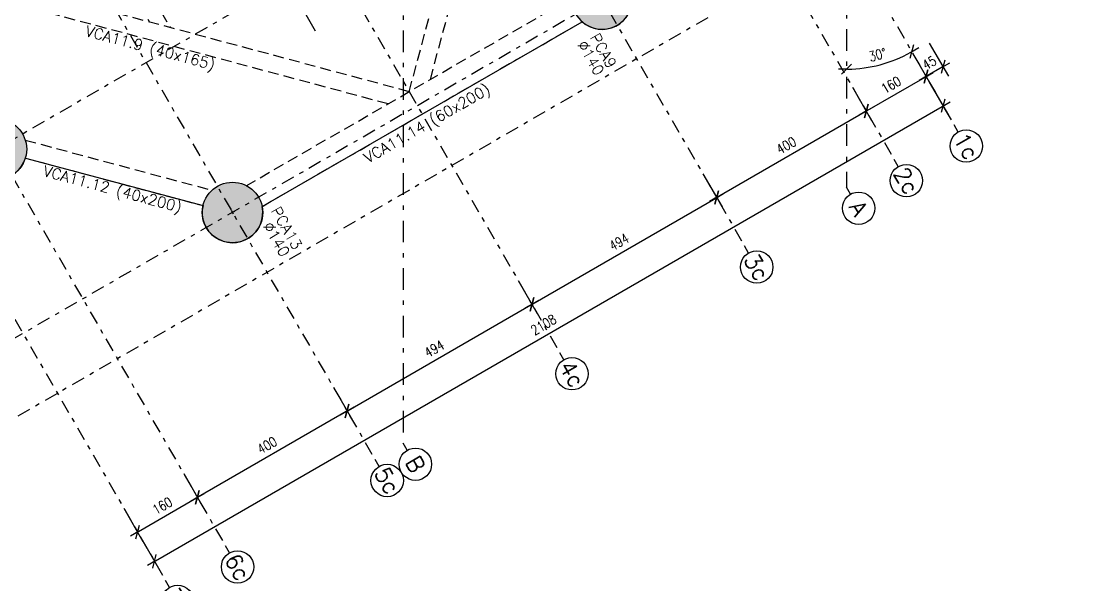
# Model space of a CAD drawing. Header units: metres. Extents: x 661733 to 661987, y 8168511 to 8168781.
# Drawn here: x 661850.11 to 661874.99, y 8168583.58 to 8168596.61 of the extents above; entities that cross this region are included whole.
import ezdxf
from ezdxf.enums import TextEntityAlignment as Align

# ---------------------------------------------------------------- set-up
doc = ezdxf.new("R2010")
doc.units = ezdxf.units.M
doc.header["$MEASUREMENT"] = 0
doc.linetypes.add('SPX-CAMPANARIO$0$DASHDOT2', pattern=[0.5, 0.25, -0.125, 0, -0.125])
doc.linetypes.add('SPX-CAMPANARIO$0$HIDDEN2', pattern=[0.1875, 0.125, -0.0625])
doc.layers.get('0').update_dxf_attribs({"linetype": 'CONTINUOUS'})
doc.layers.get('Defpoints').update_dxf_attribs({"linetype": 'CONTINUOUS'})
for name, color, linetype in [('SPX-CAMPANARIO$0$SP 00 Me1', 9, 'SPX-CAMPANARIO$0$DASHDOT2'), ('SPX-CAMPANARIO$0$SP0Me1', 9, 'SPX-CAMPANARIO$0$DASHDOT2'), ('SPX-CAMPANARIO$0$SP1CRT1', 3, 'CONTINUOUS'), ('SPX-CAMPANARIO$0$SP1INV1', 5, 'SPX-CAMPANARIO$0$HIDDEN2'), ('SPX-CAMPANARIO$0$SP1VST1', 2, 'CONTINUOUS'), ('SPX-CAMPANARIO$0$SP3HT2', 254, 'CONTINUOUS'), ('SPX-CAMPANARIO$0$SP4DIM1', 5, 'CONTINUOUS'), ('SPX-CAMPANARIO$0$SP4TN 1', 5, 'CONTINUOUS'), ('SPX-CAMPANARIO$0$SP4TXT 2', 2, 'CONTINUOUS')]:
    doc.layers.add(name, color=color, linetype=linetype)
doc.styles.add('SPX-CAMPANARIO$0$SP_T-Geral', font='romans.shx')
doc.styles.add('SPX-CAMPANARIO$0$SP_TD_w.8', font='romans.shx', dxfattribs={"width": 0.8})
doc.dimstyles.new('SPX-CAMPANARIO$0$SP_D125cm_18', dxfattribs={"dimtxt": 0.225, "dimasz": 0.025, "dimexe": 0.25, "dimexo": 0.125, "dimgap": 0.125, "dimtad": 1, "dimdec": 1, "dimlfac": 100, "dimdsep": 46, "dimtxsty": 'SPX-CAMPANARIO$0$SP_TD_w.8', "dimblk": 'SPX-CAMPANARIO$0$TIC', "dimcen": 0.0125, "dimdle": 0.125, "dimclrt": 2, "dimadec": 3, "dimazin": 2, "dimtfac": 1, "dimtdec": 1, "dimtmove": 0, "dimatfit": 3, "dimfxl": 0.2, "dimtolj": 1, "dimtzin": 0, "dimarcsym": 0})

# ---------------------------------------------------------------- blocks, each defined once
blk = doc.blocks.new('*U61')
at = {"layer": 'SPX-CAMPANARIO$0$SP 00 Me1', "color": 0, "linetype": 'Continuous'}
blk.add_line((0, -0.15), (0, 0), dxfattribs=at)
blk.add_circle((0, -0.45), 0.3, dxfattribs=at)
at = {"layer": 'SPX-CAMPANARIO$0$SP 00 Me1', "color": 0, "linetype": 'Continuous', "style": 'SPX-CAMPANARIO$0$SP_T-Geral'}
blk.add_attdef('EIXO?', text='', height=0.3, dxfattribs=at).set_placement((0, -0.45), align=Align.MIDDLE_CENTER)
blk = doc.blocks.new('SPX-CAMPANARIO$0$TIC')
at = {"color": 2, "linetype": 'Continuous'}
blk.add_line((4.6, 4.6), (-4.6, -4.6), dxfattribs=at)
at = {"color": 5}
blk.add_line((-1, 0), (7.5, 0), dxfattribs=at)
blk = doc.blocks.new('*D84')
at = {"layer": 'Defpoints', "color": 0, "linetype": 'Continuous', "transparency": 16777216}
for p in [(13.484, -8.939), (14.244, -8.939), (13.484, -10.539)]:
    blk.add_point(p, dxfattribs=at)
at = {"layer": 'SPX-CAMPANARIO$0$SP4DIM1', "color": 0, "linetype": 'Continuous', "lineweight": -2, "transparency": 16777216}
for p, q in [((13.609, -8.939), (14.494, -8.939)), ((14.244, -10.514), (14.244, -8.964)), ((13.609, -10.539), (14.494, -10.539))]:
    blk.add_line(p, q, dxfattribs=at)
at = {"layer": 'SPX-CAMPANARIO$0$SP4DIM1', "color": 0, "linetype": 'Continuous', "lineweight": -2, "transparency": 16777216, "xscale": 0.025, "yscale": 0.025, "zscale": 0.025}
for p, rotation in [((14.244, -8.939), 90), ((14.244, -10.539), 270)]:
    blk.add_blockref('SPX-CAMPANARIO$0$TIC', p, dxfattribs=dict(at, rotation=rotation))
at = {"layer": 'SPX-CAMPANARIO$0$SP4DIM1', "color": 2, "linetype": 'Continuous', "transparency": 16777216, "insert": (14.006, -9.739), "char_height": 0.225, "attachment_point": 5, "rotation": 90, "style": 'SPX-CAMPANARIO$0$SP_TD_w.8'}
blk.add_mtext('\\A1;160', dxfattribs=at)
blk = doc.blocks.new('*D85')
at = {"layer": 'Defpoints', "color": 0, "linetype": 'Continuous', "transparency": 16777216}
for p in [(13.484, -4.939), (13.484, -8.939), (14.244, -8.939)]:
    blk.add_point(p, dxfattribs=at)
at = {"layer": 'SPX-CAMPANARIO$0$SP4DIM1', "color": 0, "linetype": 'Continuous', "lineweight": -2, "transparency": 16777216}
for p, q in [((13.609, -4.939), (14.494, -4.939)), ((14.244, -4.964), (14.244, -8.914)), ((13.609, -8.939), (14.494, -8.939))]:
    blk.add_line(p, q, dxfattribs=at)
at = {"layer": 'SPX-CAMPANARIO$0$SP4DIM1', "color": 0, "linetype": 'Continuous', "lineweight": -2, "transparency": 16777216, "xscale": 0.025, "yscale": 0.025, "zscale": 0.025}
for p, rotation in [((14.244, -4.939), 90), ((14.244, -8.939), 270)]:
    blk.add_blockref('SPX-CAMPANARIO$0$TIC', p, dxfattribs=dict(at, rotation=rotation))
at = {"layer": 'SPX-CAMPANARIO$0$SP4DIM1', "color": 2, "linetype": 'Continuous', "transparency": 16777216, "insert": (14.006, -6.939), "char_height": 0.225, "attachment_point": 5, "rotation": 90, "style": 'SPX-CAMPANARIO$0$SP_TD_w.8'}
blk.add_mtext('\\A1;400', dxfattribs=at)
blk = doc.blocks.new('*D86')
at = {"layer": 'Defpoints', "color": 0, "linetype": 'Continuous', "transparency": 16777216}
for p in [(13.484, 0), (14.244, 0), (13.484, -4.939)]:
    blk.add_point(p, dxfattribs=at)
at = {"layer": 'SPX-CAMPANARIO$0$SP4DIM1', "color": 0, "linetype": 'Continuous', "lineweight": -2, "transparency": 16777216}
for p, q in [((13.609, 0), (14.494, 0)), ((14.244, -4.914), (14.244, -0.025)), ((13.609, -4.939), (14.494, -4.939))]:
    blk.add_line(p, q, dxfattribs=at)
at = {"layer": 'SPX-CAMPANARIO$0$SP4DIM1', "color": 0, "linetype": 'Continuous', "lineweight": -2, "transparency": 16777216, "xscale": 0.025, "yscale": 0.025, "zscale": 0.025}
for p, rotation in [((14.244, 0), 90), ((14.244, -4.939), 270)]:
    blk.add_blockref('SPX-CAMPANARIO$0$TIC', p, dxfattribs=dict(at, rotation=rotation))
at = {"layer": 'SPX-CAMPANARIO$0$SP4DIM1', "color": 2, "linetype": 'Continuous', "transparency": 16777216, "insert": (14.006, -2.47), "char_height": 0.225, "attachment_point": 5, "rotation": 90, "style": 'SPX-CAMPANARIO$0$SP_TD_w.8'}
blk.add_mtext('\\A1;494', dxfattribs=at)
blk = doc.blocks.new('*D87')
at = {"layer": 'Defpoints', "color": 0, "linetype": 'Continuous', "transparency": 16777216}
for p in [(13.484, 4.939), (14.244, 4.939), (13.484, 0)]:
    blk.add_point(p, dxfattribs=at)
at = {"layer": 'SPX-CAMPANARIO$0$SP4DIM1', "color": 0, "linetype": 'Continuous', "lineweight": -2, "transparency": 16777216}
for p, q in [((13.609, 4.939), (14.494, 4.939)), ((14.244, 0.025), (14.244, 4.914)), ((13.609, 0), (14.494, 0))]:
    blk.add_line(p, q, dxfattribs=at)
at = {"layer": 'SPX-CAMPANARIO$0$SP4DIM1', "color": 0, "linetype": 'Continuous', "lineweight": -2, "transparency": 16777216, "xscale": 0.025, "yscale": 0.025, "zscale": 0.025}
for p, rotation in [((14.244, 4.939), 90), ((14.244, 0), 270)]:
    blk.add_blockref('SPX-CAMPANARIO$0$TIC', p, dxfattribs=dict(at, rotation=rotation))
at = {"layer": 'SPX-CAMPANARIO$0$SP4DIM1', "color": 2, "linetype": 'Continuous', "transparency": 16777216, "insert": (14.006, 2.47), "char_height": 0.225, "attachment_point": 5, "rotation": 90, "style": 'SPX-CAMPANARIO$0$SP_TD_w.8'}
blk.add_mtext('\\A1;494', dxfattribs=at)
blk = doc.blocks.new('*D88')
at = {"layer": 'Defpoints', "color": 0, "linetype": 'Continuous', "transparency": 16777216}
for p in [(13.484, 8.939), (14.244, 8.939), (13.484, 4.939)]:
    blk.add_point(p, dxfattribs=at)
at = {"layer": 'SPX-CAMPANARIO$0$SP4DIM1', "color": 0, "linetype": 'Continuous', "lineweight": -2, "transparency": 16777216}
for p, q in [((13.609, 8.939), (14.494, 8.939)), ((14.244, 4.964), (14.244, 8.914)), ((13.609, 4.939), (14.494, 4.939))]:
    blk.add_line(p, q, dxfattribs=at)
at = {"layer": 'SPX-CAMPANARIO$0$SP4DIM1', "color": 0, "linetype": 'Continuous', "lineweight": -2, "transparency": 16777216, "xscale": 0.025, "yscale": 0.025, "zscale": 0.025}
for p, rotation in [((14.244, 8.939), 90), ((14.244, 4.939), 270)]:
    blk.add_blockref('SPX-CAMPANARIO$0$TIC', p, dxfattribs=dict(at, rotation=rotation))
at = {"layer": 'SPX-CAMPANARIO$0$SP4DIM1', "color": 2, "linetype": 'Continuous', "transparency": 16777216, "insert": (14.006, 6.939), "char_height": 0.225, "attachment_point": 5, "rotation": 90, "style": 'SPX-CAMPANARIO$0$SP_TD_w.8'}
blk.add_mtext('\\A1;400', dxfattribs=at)
blk = doc.blocks.new('*D89')
at = {"layer": 'Defpoints', "color": 0, "linetype": 'Continuous', "transparency": 16777216}
for p in [(13.484, 10.539), (14.244, 10.539), (13.484, 8.939)]:
    blk.add_point(p, dxfattribs=at)
at = {"layer": 'SPX-CAMPANARIO$0$SP4DIM1', "color": 0, "linetype": 'Continuous', "lineweight": -2, "transparency": 16777216}
for p, q in [((13.609, 10.539), (14.494, 10.539)), ((14.244, 8.964), (14.244, 10.514)), ((13.609, 8.939), (14.494, 8.939))]:
    blk.add_line(p, q, dxfattribs=at)
at = {"layer": 'SPX-CAMPANARIO$0$SP4DIM1', "color": 0, "linetype": 'Continuous', "lineweight": -2, "transparency": 16777216, "xscale": 0.025, "yscale": 0.025, "zscale": 0.025}
for p, rotation in [((14.244, 10.539), 90), ((14.244, 8.939), 270)]:
    blk.add_blockref('SPX-CAMPANARIO$0$TIC', p, dxfattribs=dict(at, rotation=rotation))
at = {"layer": 'SPX-CAMPANARIO$0$SP4DIM1', "color": 2, "linetype": 'Continuous', "transparency": 16777216, "insert": (14.006, 9.739), "char_height": 0.225, "attachment_point": 5, "rotation": 90, "style": 'SPX-CAMPANARIO$0$SP_TD_w.8'}
blk.add_mtext('\\A1;160', dxfattribs=at)
blk = doc.blocks.new('*D90')
at = {"layer": 'Defpoints', "color": 0, "linetype": 'Continuous', "transparency": 16777216}
for p in [(14.267, 10.539), (15.027, 10.539), (14.267, -10.539)]:
    blk.add_point(p, dxfattribs=at)
at = {"layer": 'SPX-CAMPANARIO$0$SP4DIM1', "color": 0, "linetype": 'Continuous', "lineweight": -2, "transparency": 16777216}
for p, q in [((14.392, 10.539), (15.277, 10.539)), ((15.027, -10.514), (15.027, 10.514)), ((14.392, -10.539), (15.277, -10.539))]:
    blk.add_line(p, q, dxfattribs=at)
at = {"layer": 'SPX-CAMPANARIO$0$SP4DIM1', "color": 0, "linetype": 'Continuous', "lineweight": -2, "transparency": 16777216, "xscale": 0.025, "yscale": 0.025, "zscale": 0.025}
for p, rotation in [((15.027, 10.539), 90), ((15.027, -10.539), 270)]:
    blk.add_blockref('SPX-CAMPANARIO$0$TIC', p, dxfattribs=dict(at, rotation=rotation))
at = {"layer": 'SPX-CAMPANARIO$0$SP4DIM1', "color": 2, "linetype": 'Continuous', "transparency": 16777216, "insert": (14.789, 0), "char_height": 0.225, "attachment_point": 5, "rotation": 90, "style": 'SPX-CAMPANARIO$0$SP_TD_w.8'}
blk.add_mtext('\\A1;2108', dxfattribs=at)
blk = doc.blocks.new('*D92')
at = {"layer": 'Defpoints', "color": 0, "linetype": 'Continuous', "transparency": 16777216}
for p in [(1.895, 15.539), (-14.639, 10.539), (15.539, 10.539), (13.397, 9.505), (15.539, 7.662)]:
    blk.add_point(p, dxfattribs=at)
at = {"layer": 'SPX-CAMPANARIO$0$SP4DIM1', "color": 0, "linetype": 'Continuous', "lineweight": -2, "transparency": 16777216}
blk.add_arc((10.555, 10.539), 3.024, 330.4737, 359.5263, dxfattribs=at)
at = {"layer": 'SPX-CAMPANARIO$0$SP4DIM1', "color": 0, "linetype": 'Continuous', "lineweight": -2, "transparency": 16777216, "xscale": 0.025, "yscale": 0.025, "zscale": 0.025}
for p, rotation in [((13.579, 10.539), 89.76313876443008), ((13.174, 9.027), 240.2368611810396)]:
    blk.add_blockref('SPX-CAMPANARIO$0$TIC', p, dxfattribs=dict(at, rotation=rotation))
at = {"layer": 'SPX-CAMPANARIO$0$SP4DIM1', "color": 2, "linetype": 'Continuous', "transparency": 16777216, "insert": (13.247, 9.818), "char_height": 0.225, "attachment_point": 5, "rotation": 75, "style": 'SPX-CAMPANARIO$0$SP_TD_w.8'}
blk.add_mtext('\\A1;30°', dxfattribs=at)
blk = doc.blocks.new('*D94')
at = {"layer": 'Defpoints', "color": 0, "linetype": 'Continuous', "transparency": 16777216}
for p in [(13.484, 10.989), (13.484, 10.539), (14.244, 10.539)]:
    blk.add_point(p, dxfattribs=at)
at = {"layer": 'SPX-CAMPANARIO$0$SP4DIM1', "color": 0, "linetype": 'Continuous', "lineweight": -2, "transparency": 16777216}
for p, q in [((13.609, 10.989), (14.494, 10.989)), ((14.244, 10.964), (14.244, 10.564)), ((13.609, 10.539), (14.494, 10.539))]:
    blk.add_line(p, q, dxfattribs=at)
at = {"layer": 'SPX-CAMPANARIO$0$SP4DIM1', "color": 0, "linetype": 'Continuous', "lineweight": -2, "transparency": 16777216, "xscale": 0.025, "yscale": 0.025, "zscale": 0.025}
for p, rotation in [((14.244, 10.989), 90), ((14.244, 10.539), 270)]:
    blk.add_blockref('SPX-CAMPANARIO$0$TIC', p, dxfattribs=dict(at, rotation=rotation))
at = {"layer": 'SPX-CAMPANARIO$0$SP4DIM1', "color": 2, "linetype": 'Continuous', "transparency": 16777216, "insert": (14.006, 10.764), "char_height": 0.225, "attachment_point": 5, "rotation": 90, "style": 'SPX-CAMPANARIO$0$SP_TD_w.8'}
blk.add_mtext('\\A1;45', dxfattribs=at)
blk = doc.blocks.new('SPX-CAMPANARIO$0$SP_P_140')
at = {"layer": 'SPX-CAMPANARIO$0$SP3HT2', "linetype": 'Continuous'}
h = blk.add_hatch(color=256, dxfattribs=at)
h.dxf.hatch_style = 1
edge = h.paths.add_edge_path()
edge.add_arc((0, 0), 0.7, 0, 360)
at = {"layer": 'Defpoints'}
for p, q in [((-0.05, 0), (0.05, 0)), ((0, -0.05), (0, 0.05))]:
    blk.add_line(p, q, dxfattribs=at)
at = {"layer": 'SPX-CAMPANARIO$0$SP1CRT1', "ltscale": 10}
blk.add_circle((0, 0), 0.7, dxfattribs=at)
blk = doc.blocks.new('*D43')
at = {"layer": 'Defpoints', "color": 0, "transparency": 16777216}
for p in [(-4.124, 4.05), (-3.268, 4.05), (-3.268, 0)]:
    blk.add_point(p, dxfattribs=at)
at = {"layer": 'SPX-CAMPANARIO$0$SP4DIM1', "color": 0, "lineweight": -2, "transparency": 16777216}
for p, q in [((-3.393, 4.05), (-4.374, 4.05)), ((-4.124, 0.025), (-4.124, 4.025)), ((-3.393, 0), (-4.374, 0))]:
    blk.add_line(p, q, dxfattribs=at)
at = {"layer": 'SPX-CAMPANARIO$0$SP4DIM1', "color": 0, "lineweight": -2, "transparency": 16777216, "xscale": 0.025, "yscale": 0.025, "zscale": 0.025}
for p, rotation in [((-4.124, 4.05), 90), ((-4.124, 0), 270)]:
    blk.add_blockref('SPX-CAMPANARIO$0$TIC', p, dxfattribs=dict(at, rotation=rotation))
at = {"layer": 'SPX-CAMPANARIO$0$SP4DIM1', "color": 2, "transparency": 16777216, "insert": (-4.362, 2.025), "char_height": 0.225, "attachment_point": 5, "rotation": 90, "style": 'SPX-CAMPANARIO$0$SP_TD_w.8'}
blk.add_mtext('\\A1;405', dxfattribs=at)
blk = doc.blocks.new('*D44')
at = {"layer": 'Defpoints', "color": 0, "transparency": 16777216}
for p in [(-3.268, 0), (-4.124, -4.05), (-3.268, -4.05)]:
    blk.add_point(p, dxfattribs=at)
at = {"layer": 'SPX-CAMPANARIO$0$SP4DIM1', "color": 0, "lineweight": -2, "transparency": 16777216}
for p, q in [((-3.393, 0), (-4.374, 0)), ((-4.124, -0.025), (-4.124, -4.025)), ((-3.393, -4.05), (-4.374, -4.05))]:
    blk.add_line(p, q, dxfattribs=at)
at = {"layer": 'SPX-CAMPANARIO$0$SP4DIM1', "color": 0, "lineweight": -2, "transparency": 16777216, "xscale": 0.025, "yscale": 0.025, "zscale": 0.025}
for p, rotation in [((-4.124, 0), 90), ((-4.124, -4.05), 270)]:
    blk.add_blockref('SPX-CAMPANARIO$0$TIC', p, dxfattribs=dict(at, rotation=rotation))
at = {"layer": 'SPX-CAMPANARIO$0$SP4DIM1', "color": 2, "transparency": 16777216, "insert": (-4.362, -2.025), "char_height": 0.225, "attachment_point": 5, "rotation": 90, "style": 'SPX-CAMPANARIO$0$SP_TD_w.8'}
blk.add_mtext('\\A1;405', dxfattribs=at)
blk = doc.blocks.new('SPX-CAMPANARIO$0$SP_EIXOS_CAMP')
at = {"layer": 'SPX-CAMPANARIO$0$SP0Me1', "ltscale": 2}
for p, q in [((1.8951, 15.5393), (15.5393, 7.6618)), ((-14.6393, 13.2387), (15.5393, -4.185))]:
    blk.add_line(p, q, dxfattribs=at)
at = {"layer": 'SPX-CAMPANARIO$0$SP0Me1', "ltscale": 1.25}
for p, q in [((4.9393, 15.5393), (4.9393, -14.6393)), ((8.9393, 15.5393), (8.9393, -14.6393)), ((10.5393, 15.5393), (10.5393, -14.6393)), ((-14.6393, 10.5393), (15.5393, 10.5393)), ((-14.6393, 8.9393), (15.5393, 8.9393)), ((-14.6393, 4.9393), (15.5393, 4.9393)), ((-14.6393, 0), (15.5393, 0)), ((-14.6393, -4.9393), (15.5393, -4.9393)), ((-14.6393, -8.9393), (15.5393, -8.9393)), ((-14.6393, -10.5393), (15.5393, -10.5393))]:
    blk.add_line(p, q, dxfattribs=at)
at = {"layer": 'SPX-CAMPANARIO$0$SP0Me1'}
ref = blk.add_blockref('*U61', (15.5393, 10.5393), dxfattribs=dict(at, xscale=1.25, yscale=1.25, zscale=1.25, rotation=90))
ref.add_attrib('EIXO?', '1c', dxfattribs={"layer": 'SPX-CAMPANARIO$0$SP 00 Me1', "color": 0, "linetype": 'Continuous', "height": 0.375, "rotation": 0, "style": 'SPX-CAMPANARIO$0$SP_T-Geral'}).set_placement((16.1018, 10.5393), align=Align.MIDDLE_CENTER)
ref = blk.add_blockref('*U61', (15.5393, 8.9393), dxfattribs=dict(at, xscale=1.25, yscale=1.25, zscale=1.25, rotation=90))
ref.add_attrib('EIXO?', '2c', dxfattribs={"layer": 'SPX-CAMPANARIO$0$SP 00 Me1', "color": 0, "linetype": 'Continuous', "height": 0.375, "rotation": 0, "style": 'SPX-CAMPANARIO$0$SP_T-Geral'}).set_placement((16.1018, 8.9393), align=Align.MIDDLE_CENTER)
ref = blk.add_blockref('*U61', (15.5393, 7.6618), dxfattribs=dict(at, xscale=1.25, yscale=1.25, zscale=1.25, rotation=90))
ref.add_attrib('EIXO?', 'A', dxfattribs={"layer": 'SPX-CAMPANARIO$0$SP 00 Me1', "color": 0, "linetype": 'Continuous', "height": 0.375, "rotation": 0, "style": 'SPX-CAMPANARIO$0$SP_T-Geral'}).set_placement((16.1018, 7.6618), align=Align.MIDDLE_CENTER)
ref = blk.add_blockref('*U61', (15.5393, 4.9393), dxfattribs=dict(at, xscale=1.25, yscale=1.25, zscale=1.25, rotation=90))
ref.add_attrib('EIXO?', '3c', dxfattribs={"layer": 'SPX-CAMPANARIO$0$SP 00 Me1', "color": 0, "linetype": 'Continuous', "height": 0.375, "rotation": 0, "style": 'SPX-CAMPANARIO$0$SP_T-Geral'}).set_placement((16.1018, 4.9393), align=Align.MIDDLE_CENTER)
ref = blk.add_blockref('*U61', (15.5393, 0), dxfattribs=dict(at, xscale=1.25, yscale=1.25, zscale=1.25, rotation=90))
ref.add_attrib('EIXO?', '4c', dxfattribs={"layer": 'SPX-CAMPANARIO$0$SP 00 Me1', "color": 0, "linetype": 'Continuous', "height": 0.375, "rotation": 0, "style": 'SPX-CAMPANARIO$0$SP_T-Geral'}).set_placement((16.1018, 0), align=Align.MIDDLE_CENTER)
ref = blk.add_blockref('*U61', (15.5393, -4.185), dxfattribs=dict(at, xscale=1.25, yscale=1.25, zscale=1.25, rotation=90))
ref.add_attrib('EIXO?', 'B', dxfattribs={"layer": 'SPX-CAMPANARIO$0$SP 00 Me1', "color": 0, "linetype": 'Continuous', "height": 0.375, "rotation": 0, "style": 'SPX-CAMPANARIO$0$SP_T-Geral'}).set_placement((16.1018, -4.185), align=Align.MIDDLE_CENTER)
ref = blk.add_blockref('*U61', (15.5393, -4.9393), dxfattribs=dict(at, xscale=1.25, yscale=1.25, zscale=1.25, rotation=90))
ref.add_attrib('EIXO?', '5c', dxfattribs={"layer": 'SPX-CAMPANARIO$0$SP 00 Me1', "color": 0, "linetype": 'Continuous', "height": 0.375, "rotation": 0, "style": 'SPX-CAMPANARIO$0$SP_T-Geral'}).set_placement((16.1018, -4.9393), align=Align.MIDDLE_CENTER)
ref = blk.add_blockref('*U61', (15.5393, -8.9393), dxfattribs=dict(at, xscale=1.25, yscale=1.25, zscale=1.25, rotation=90))
ref.add_attrib('EIXO?', '6c', dxfattribs={"layer": 'SPX-CAMPANARIO$0$SP 00 Me1', "color": 0, "linetype": 'Continuous', "height": 0.375, "rotation": 0, "style": 'SPX-CAMPANARIO$0$SP_T-Geral'}).set_placement((16.1018, -8.9393), align=Align.MIDDLE_CENTER)
ref = blk.add_blockref('*U61', (15.5393, -10.5393), dxfattribs=dict(at, xscale=1.25, yscale=1.25, zscale=1.25, rotation=90))
ref.add_attrib('EIXO?', '7c', dxfattribs={"layer": 'SPX-CAMPANARIO$0$SP 00 Me1', "color": 0, "linetype": 'Continuous', "height": 0.375, "rotation": 0, "style": 'SPX-CAMPANARIO$0$SP_T-Geral'}).set_placement((16.1018, -10.5393), align=Align.MIDDLE_CENTER)
at = {"layer": 'SPX-CAMPANARIO$0$SP4DIM1', "linetype": 'Continuous'}
dim = blk.add_angular_dim_2l(base=(13.3967, 9.5052), line1=((1.8951, 15.5393), (15.5393, 7.6618)), line2=((-14.6393, 10.5393), (15.5393, 10.5393)), dimstyle='SPX-CAMPANARIO$0$SP_D125cm_18', dxfattribs=at)
dim.commit()
dim.dimension.update_dxf_attribs({"geometry": '*D92', "text_midpoint": (13.2466, 9.8182)})
dim = blk.add_linear_dim(base=(14.2438, 10.5393), p1=(13.484, 10.9894), p2=(13.484, 10.5393), angle=270, dimstyle='SPX-CAMPANARIO$0$SP_D125cm_18', dxfattribs=at)
dim.commit()
dim.dimension.update_dxf_attribs({"geometry": '*D94', "text_midpoint": (14.2438, 10.7644), "dimtype": 128})
for base, p1, p2, angle, picture, middle in [((14.2438, 10.5393), (13.484, 8.9393), (13.484, 10.5393), 90, '*D89', (14.0063, 9.7393)), ((14.2438, 8.9393), (13.484, 4.9393), (13.484, 8.9393), 90, '*D88', (14.0063, 6.9393)), ((14.2438, -8.9393), (13.484, -4.9393), (13.484, -8.9393), 270, '*D85', (14.0063, -6.9393)), ((14.2438, -8.9393), (13.484, -10.5393), (13.484, -8.9393), 90, '*D84', (14.0063, -9.7393))]:
    dim = blk.add_linear_dim(base=base, p1=p1, p2=p2, angle=angle, dimstyle='SPX-CAMPANARIO$0$SP_D125cm_18', dxfattribs=at)
    dim.commit()
    dim.dimension.update_dxf_attribs({"geometry": picture, "text_midpoint": middle})
for base, p1, p2, picture, middle in [((15.0265, 10.5393), (14.2667, -10.5393), (14.2667, 10.5393), '*D90', (14.789, 0)), ((14.2438, 4.9393), (13.484, 0), (13.484, 4.9393), '*D87', (14.0063, 2.4697)), ((14.2438, 0), (13.484, -4.9393), (13.484, 0), '*D86', (14.0063, -2.4697))]:
    dim = blk.add_linear_dim(base=base, p1=p1, p2=p2, angle=90, dimstyle='SPX-CAMPANARIO$0$SP_D125cm_18', override={"dimdec": 0}, dxfattribs=at)
    dim.commit()
    dim.dimension.update_dxf_attribs({"geometry": picture, "text_midpoint": middle})
blk = doc.blocks.new('SPX-CAMPANARIO$0$01')
at = {"layer": 'SPX-CAMPANARIO$0$SP1INV1', "ltscale": 2}
for p, q in [((-8.5643, 0), (0, 8.5643)), ((-8.5643, 0.5657), (-0.5657, 8.5643)), ((8.5643, 0), (0, 8.5643)), ((8.5643, 0.5657), (0.5657, 8.5643)), ((-4.1643, 4.4), (4.1643, 4.4)), ((-4.5143, 4.05), (4.5143, 4.05)), ((8.5643, 0), (0, -8.5643)), ((-8.5643, 0), (0, -8.5643)), ((-8.5643, -0.5657), (-0.5657, -8.5643)), ((8.5643, -0.5657), (0.5657, -8.5643)), ((-4.5143, -4.05), (4.5143, -4.05)), ((-4.1643, -4.4), (4.1643, -4.4))]:
    blk.add_line(p, q, dxfattribs=at)
at = {"layer": 'SPX-CAMPANARIO$0$SP4DIM1'}
for base, p2, angle, picture, middle in [((-4.124, 4.05), (-3.2681, 4.05), 90, '*D43', (-4.3615, 2.025)), ((-4.124, -4.05), (-3.2681, -4.05), 270, '*D44', (-4.3615, -2.025))]:
    dim = blk.add_linear_dim(base=base, p1=(-3.2681, 0), p2=p2, angle=angle, dimstyle='SPX-CAMPANARIO$0$SP_D125cm_18', dxfattribs=at)
    dim.commit()
    dim.dimension.update_dxf_attribs({"geometry": picture, "text_midpoint": middle})
blk = doc.blocks.new('SPX-CAMPANARIO')
at = {"layer": 'SPX-CAMPANARIO$0$SP1INV1', "ltscale": 2}
for p, q in [((661855.3083, 8168592.8059), (661862.8397, 8168597.1542)), ((661855.6704, 8168592.3222), (661863.0775, 8168596.5987))]:
    blk.add_line(p, q, dxfattribs=at)
for points in [[(661850.1956, 8168593.8635), (661854.5178, 8168592.7053)], [(661850.1969, 8168593.449), (661854.3095, 8168592.347)]]:
    blk.add_lwpolyline(points, dxfattribs=at)
at = {"layer": 'SPX-CAMPANARIO$0$SP1VST1'}
blk.add_lwpolyline([(661863.0854, 8168596.6032, 1.2444015), (661863.7521, 8168597.7987), (661864.8541, 8168601.9114, 1.2371466), (661864.8744, 8168603.2801), (661860.5979, 8168610.6872, 1.2371466), (661859.4024, 8168611.354), (661855.2897, 8168612.456, 1.2371465), (661853.921, 8168612.4763), (661846.5139, 8168608.1998, 1.2371465), (661845.8472, 8168607.0043), (661844.7452, 8168602.8916, 1.2371466), (661844.7248, 8168601.5229), (661849.0013, 8168594.1158, 1.2371466), (661850.1969, 8168593.449), (661854.3095, 8168592.347, 1.2371466), (661855.6783, 8168592.3267), (661863.0854, 8168596.6032)], format="xyb", dxfattribs=at)
at = {"layer": 'SPX-CAMPANARIO$0$SP4TN 1', "color": 9}
blk.add_line((661855.7863, 8168598.3388), (661856.909, 8168596.3942), dxfattribs=at)
at = {"rotation": 300.000000039103}
blk.add_blockref('SPX-CAMPANARIO$0$01', (661854.7996, 8168602.4015), dxfattribs=at)
at = {"color": 4, "xscale": -1, "rotation": 300.0000000450238}
blk.add_blockref('SPX-CAMPANARIO$0$SP_P_140', (661863.5469, 8168597.1295), dxfattribs=at)
at = {"layer": 'SPX-CAMPANARIO$0$SP 00 Me1', "linetype": 'Continuous', "rotation": 300.000000039103}
for p in [(661854.7996, 8168602.4015), (661874.7996, 8168567.7605)]:
    blk.add_blockref('SPX-CAMPANARIO$0$SP_EIXOS_CAMP', p, dxfattribs=at)
at = {"layer": 'SPX-CAMPANARIO$0$SP1CRT1', "rotation": 120.0000000330993}
for p in [(661849.5276, 8168593.6542), (661854.9917, 8168592.1901)]:
    blk.add_blockref('SPX-CAMPANARIO$0$SP_P_140', p, dxfattribs=at)
at = {"layer": 'SPX-CAMPANARIO$0$SP4TXT 2', "char_height": 0.25, "line_spacing_factor": 0.8, "style": 'SPX-CAMPANARIO$0$SP_T-Geral'}
for s, insert, attachment_point, rotation in [('VCA11.9 (40x165)', (661853.1236, 8168596.1218), 2, 345), ('PCA9\\P%%C140', (661863.6469, 8168595.4783), 6, 300), ('VCA11.14 (60x200)', (661859.5982, 8168594.0721), 8, 30), ('VCA11.12 (40x200)', (661852.2481, 8168592.8543), 2, 345), ('PCA13\\P%%C140', (661856.3694, 8168591.282), 6, 300)]:
    blk.add_mtext(s, dxfattribs=dict(at, insert=insert, attachment_point=attachment_point, rotation=rotation))

msp = doc.modelspace()

# ---------------------------------------------------------------- block references
msp.add_blockref('SPX-CAMPANARIO', (0, 0))

doc.saveas('drawing.dxf')
